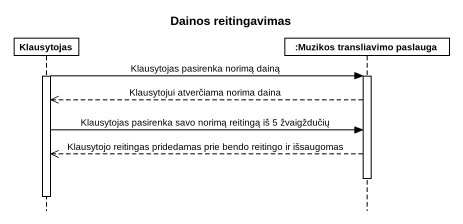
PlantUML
@startuml
title Dainos reitingavimas
hide footbox
participant Klausytojas
participant ":Muzikos transliavimo paslauga" as Muzikos_transliavimo

activate Klausytojas
Klausytojas -> Muzikos_transliavimo : Klausytojas pasirenka norimą dainą
activate Muzikos_transliavimo
Muzikos_transliavimo -->> Klausytojas : Klausytojui atverčiama norima daina
Klausytojas -> Muzikos_transliavimo : Klausytojas pasirenka savo norimą reitingą iš 5 žvaigždučių
Muzikos_transliavimo -->> Klausytojas : Klausytojo reitingas pridedamas prie bendo reitingo ir išsaugomas
deactivate Muzikos_transliavimo
deactivate Klausytojas
@enduml
